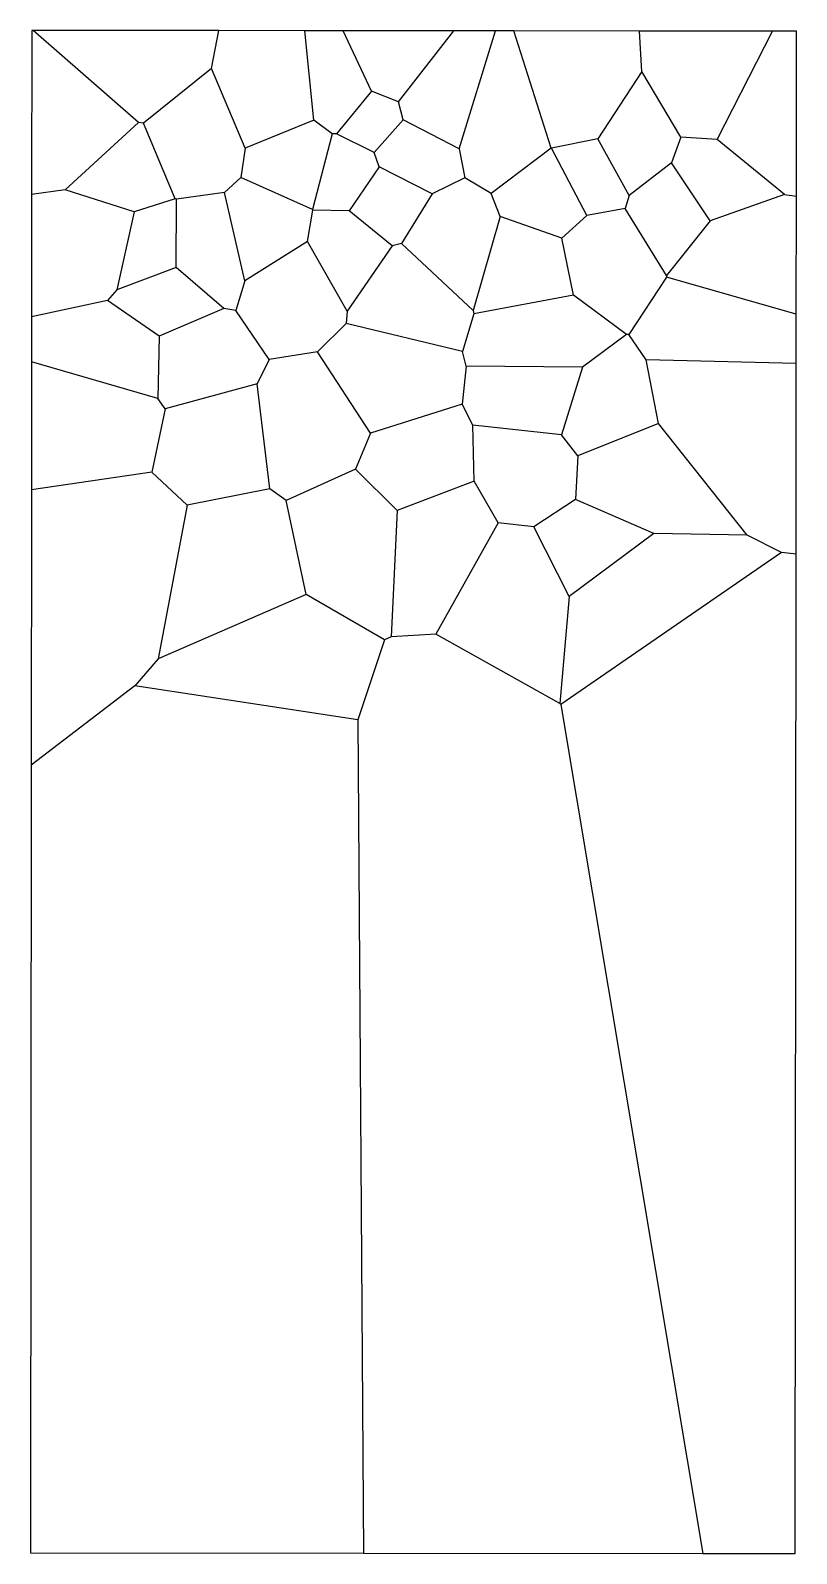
# Model space of a CAD drawing. Header units: millimetres. Extents: x 0 to 149, y 0 to 295.
import ezdxf

# ---------------------------------------------------------------- set-up
doc = ezdxf.new("R2010")
doc.units = ezdxf.units.MM
doc.layers.get('0').update_dxf_attribs({"linetype": 'CONTINUOUS'})

msp = doc.modelspace()

# ---------------------------------------------------------------- linework, layer by layer
at = {"color": 7}
for points in [[(0.554139, 295.049687), (0.527634, 263.275045)], [(0.84197, 295.049428), (0.554139, 295.049687)], [(36.761206, 295.017126), (0.84197, 295.049428)], [(21.213821, 277.245345), (0.84197, 295.049428)], [(35.321335, 287.709725), (36.761206, 295.017126)], [(90.301045, 294.968979), (82.256686, 294.976213), (60.826179, 294.995485), (53.408477, 295.002156), (36.761206, 295.017126)], [(55.158849, 277.705594), (53.408477, 295.002156)], [(66.341726, 283.307878), (60.826179, 294.995485)], [(71.568807, 281.229109), (82.256686, 294.976213)], [(83.296032, 272.168541), (90.301045, 294.968979)], [(118.208055, 294.943883), (93.88434, 294.965756), (90.301045, 294.968979)], [(101.177384, 272.26929), (101.096408, 272.289792), (93.88434, 294.965756)], [(143.90143, 294.920777), (118.208055, 294.943883)], [(118.661849, 287.138425), (118.208055, 294.943883)], [(133.227805, 273.96225), (143.90143, 294.920777)], [(148.586497, 294.916564), (143.901419, 294.920777)], [(148.559837, 262.958071), (148.586497, 294.916564)], [(35.321335, 287.709725), (22.183295, 277.116165)], [(41.851511, 272.282623), (35.321335, 287.709725)], [(118.661849, 287.138425), (110.106997, 274.093375)], [(126.217709, 274.388657), (118.661849, 287.138425)], [(66.341726, 283.307878), (59.569154, 275.060157)], [(71.568807, 281.229109), (66.341726, 283.307878)], [(72.418109, 277.725551), (71.568807, 281.229109)], [(21.213821, 277.245345), (6.995379, 264.205833)], [(22.183295, 277.116165), (21.213821, 277.245345)], [(28.341971, 262.490275), (22.183295, 277.116165)], [(55.158849, 277.705594), (41.851511, 272.282623)], [(58.681242, 275.025993), (55.158849, 277.705594)], [(72.418109, 277.725551), (66.845079, 271.443727)], [(83.296032, 272.168541), (72.418109, 277.725551)], [(58.681242, 275.025993), (54.887088, 260.372801)], [(59.569154, 275.060157), (58.681242, 275.025993)], [(66.845079, 271.443727), (59.569154, 275.060157)], [(126.217709, 274.388657), (124.369647, 269.449229)], [(133.227805, 273.96225), (126.217709, 274.388657)], [(41.851511, 272.282623), (41.02848, 266.573502)], [(67.782895, 268.650426), (66.845079, 271.443727)], [(83.296032, 272.168541), (84.362121, 266.530796)], [(101.096408, 272.289792), (89.484838, 263.479105)], [(110.106997, 274.093375), (101.177384, 272.26929)], [(108.001094, 259.220033), (101.177384, 272.26929)], [(116.1727, 263.140724), (110.107005, 274.093375)], [(146.2795, 263.30517), (133.227805, 273.96225)], [(67.782895, 268.650426), (61.970915, 260.170342)], [(78.05492, 263.452014), (67.782895, 268.650426)], [(124.369647, 269.449229), (116.172692, 263.140724)], [(131.837983, 258.188941), (124.369647, 269.449229)], [(41.02848, 266.573502), (37.851173, 263.689488)], [(54.887088, 260.372801), (41.02848, 266.573502)], [(84.362121, 266.530796), (78.05492, 263.452014)], [(89.484838, 263.479102), (84.362121, 266.530796)], [(0.527634, 263.275045), (0.507922, 239.643252)], [(6.995379, 264.205833), (0.527634, 263.275045)], [(20.378845, 259.962416), (6.995379, 264.205833)], [(28.341971, 262.490275), (20.378845, 259.962416)], [(28.572722, 262.395699), (28.341971, 262.490275)], [(28.517178, 249.200942), (28.572722, 262.395699)], [(37.851173, 263.689488), (28.572722, 262.395699)], [(41.803645, 246.601545), (37.851173, 263.689488)], [(78.05492, 263.452014), (72.102263, 253.792846)], [(91.245201, 259.039746), (89.484838, 263.479102)], [(116.172702, 263.140724), (115.414822, 260.618692)], [(146.2795, 263.30517), (131.837983, 258.188941)], [(146.2795, 263.30517), (148.559848, 262.958071)], [(148.540814, 240.140831), (148.559837, 262.958071)], [(20.378845, 259.962416), (17.045154, 244.84182)], [(53.933868, 254.187324), (54.947182, 260.289859)], [(54.947182, 260.289859), (54.887088, 260.372801)], [(61.970915, 260.170342), (54.947182, 260.289859)], [(70.345189, 253.383311), (61.970915, 260.170342)], [(115.414822, 260.618692), (108.001104, 259.220033)], [(123.442391, 247.639172), (115.414811, 260.618692)], [(91.245201, 259.039746), (85.990708, 240.886784)], [(103.163396, 254.879231), (91.245201, 259.039735)], [(108.001094, 259.220033), (103.163396, 254.879241)], [(131.837983, 258.188941), (123.442391, 247.639172)], [(53.933868, 254.187324), (41.803645, 246.601545)], [(61.630335, 240.730253), (53.933868, 254.187324)], [(72.102263, 253.792846), (70.345189, 253.383311)], [(85.990708, 240.886784), (72.102263, 253.792846)], [(105.445459, 243.822746), (103.163396, 254.87922)], [(70.345189, 253.383311), (61.630335, 240.730253)], [(28.517178, 249.200942), (17.045154, 244.84182)], [(37.742857, 241.218968), (28.517178, 249.200942)], [(123.442391, 247.639172), (123.43329, 247.288031)], [(17.045154, 244.84182), (15.213554, 242.796789)], [(41.803645, 246.601545), (40.045476, 240.876139)], [(123.43329, 247.288031), (116.135634, 236.232847)], [(148.540825, 240.140831), (123.433287, 247.288031)], [(15.213554, 242.796789), (0.507922, 239.643252)], [(25.206105, 235.860978), (15.213554, 242.796789)], [(105.445459, 243.822746), (86.107204, 240.22536)], [(115.686369, 236.243616), (105.445459, 243.822746)], [(0.507922, 239.643252), (0.500626, 230.896786)], [(37.742857, 241.218968), (25.206105, 235.860978)], [(40.045476, 240.876139), (37.742857, 241.218968)], [(46.505873, 231.354582), (40.045476, 240.876139)], [(61.630335, 240.730253), (61.415102, 238.331107)], [(86.107204, 240.225381), (83.922288, 232.954014)], [(85.990708, 240.886784), (86.107204, 240.225381)], [(148.532876, 230.623236), (148.540814, 240.140831)], [(25.206105, 235.860978), (24.944023, 223.820375)], [(61.415102, 238.331107), (55.890694, 232.850427)], [(83.922288, 232.954014), (61.415102, 238.331107)], [(115.686369, 236.243616), (107.151585, 229.895778)], [(116.135624, 236.232847), (115.686369, 236.243616)], [(119.491744, 231.288259), (116.135624, 236.232847)], [(55.890694, 232.850427), (46.505873, 231.354582)], [(66.129641, 217.094249), (55.890694, 232.850427)], [(84.633758, 230.072207), (83.922288, 232.954014)], [(0.500626, 230.896786), (0.479991, 206.159374)], [(24.944023, 223.820375), (0.500626, 230.896786)], [(46.505873, 231.354582), (44.181538, 226.686705)], [(84.633758, 230.072207), (83.840754, 222.743172)], [(107.151585, 229.895778), (84.633758, 230.072186)], [(107.151585, 229.895778), (103.070422, 216.819268)], [(121.885236, 218.992603), (119.491744, 231.288259)], [(148.532876, 230.623236), (119.491744, 231.288259)], [(148.502097, 193.725445), (148.532876, 230.62321)], [(44.181538, 226.686705), (26.353529, 221.856701)], [(49.805945, 204.107208), (46.616432, 206.363868), (44.181538, 226.686705)], [(26.353529, 221.856701), (23.783023, 209.563771)], [(26.353529, 221.856701), (24.944023, 223.820375)], [(83.840754, 222.743172), (66.129641, 217.094249)], [(85.946099, 218.67478), (83.840754, 222.743172)], [(86.160385, 207.811972), (85.946099, 218.67478)], [(103.070422, 216.819268), (85.946099, 218.674759)], [(121.885247, 218.992603), (106.225491, 212.749732)], [(139.034652, 197.40678), (121.885236, 218.992603)], [(66.129641, 217.094249), (63.206207, 210.176789)], [(106.22548, 212.749714), (103.070422, 216.819268)], [(106.22548, 212.749714), (105.835011, 204.309122)], [(23.783023, 209.563771), (0.479991, 206.159374)], [(30.616591, 203.191903), (23.783023, 209.563771)], [(63.206207, 210.176789), (49.805945, 204.107208)], [(71.253892, 202.16115), (63.206207, 210.176789)], [(46.616432, 206.363868), (30.616591, 203.191903)], [(86.160385, 207.811972), (71.253892, 202.16115)], [(90.815393, 199.772034), (86.160385, 207.811972)], [(0.479991, 206.159374), (0.435546, 152.877657)], [(53.646361, 185.895575), (49.805945, 204.107208)], [(105.835011, 204.309122), (97.746039, 198.967521)], [(120.953789, 197.707016), (105.835021, 204.309143)], [(30.616591, 203.191903), (25.002387, 173.430562)], [(71.253892, 202.16115), (70.10781, 177.713867)], [(90.815393, 199.772034), (78.767413, 178.232)], [(97.746039, 198.967539), (90.815393, 199.772034)], [(104.580775, 185.544933), (97.746039, 198.967521)], [(120.953789, 197.707016), (104.580785, 185.544951)], [(139.034652, 197.40678), (120.953779, 197.707016)], [(145.6686, 194.042627), (139.034652, 197.40678)], [(145.6686, 194.042627), (102.951862, 164.615402)], [(148.502097, 193.725471), (145.6686, 194.042627)], [(148.340768, 0.320166), (148.502097, 193.725445)], [(53.646361, 185.895575), (25.002387, 173.430562)], [(68.864872, 177.162417), (53.646361, 185.895575)], [(104.580775, 185.544933), (102.784211, 164.833463)], [(68.864872, 177.162417), (63.648214, 161.657169)], [(70.10781, 177.713867), (68.864872, 177.162417)], [(78.767413, 178.232), (70.10781, 177.713867)], [(102.784211, 164.833482), (78.767413, 178.232)], [(25.002387, 173.430562), (20.541155, 168.244593)], [(20.541155, 168.244593), (0.435546, 152.877657)], [(63.648214, 161.657169), (20.541155, 168.244593)], [(102.951862, 164.615402), (102.784211, 164.833482)], [(102.951862, 164.615402), (130.426039, 0.336306)], [(63.648214, 161.657169), (64.740525, 0.395387)], [(0.435546, 152.877657), (0.3084, 0.453331)], [(0.3084, 0.453331), (64.740525, 0.395387)], [(64.740525, 0.395387), (130.426039, 0.336306)], [(130.426039, 0.336306), (148.340768, 0.320166)]]:
    msp.add_lwpolyline(points, dxfattribs=at)

doc.saveas('drawing.dxf')
